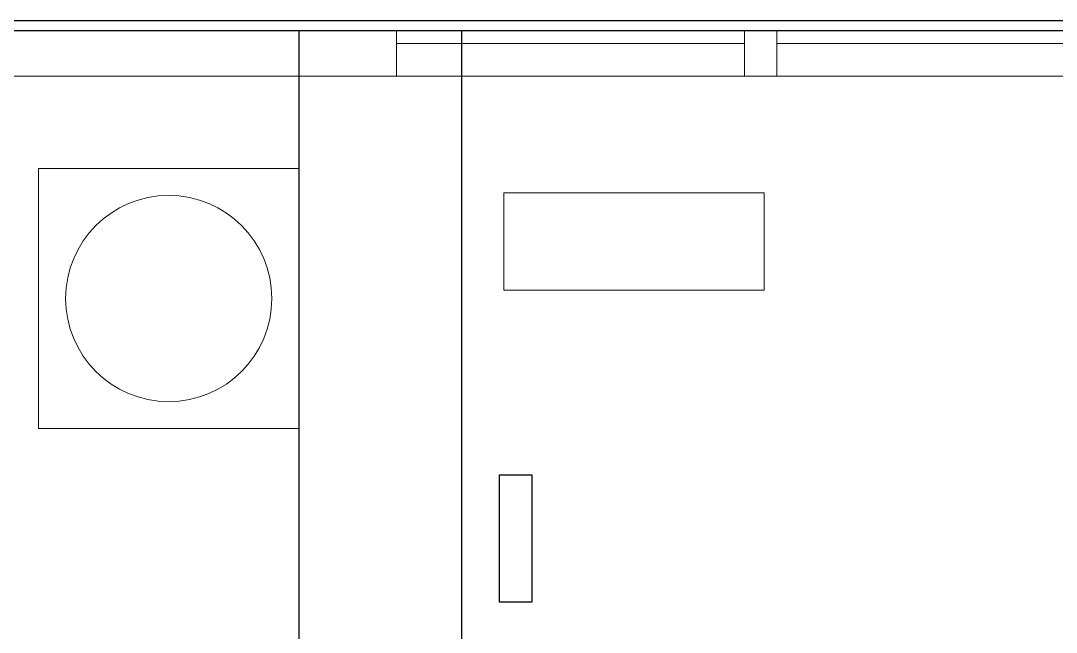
# Model space of a CAD drawing. Header units: millimetres. Extents: x -343543 to 400519, y -115663 to 104219.
# Drawn here: x -164121 to -162529, y 13665 to 14605 of the extents above; entities that cross this region are included whole.
import ezdxf

# ---------------------------------------------------------------- set-up
doc = ezdxf.new("R2010")
doc.units = ezdxf.units.MM
doc.layers.get('0').update_dxf_attribs({"color": 231, "lineweight": 0})
for name, color, linetype, lineweight in [('A-PATT', 252, 'Continuous', 9), ('A-SYMBOLS', 10, 'Continuous', 13), ('XREF MAT BANG TUONG XAY$0$01.Xref _MB T1$0$A-WALL-INT', 8, 'Continuous', 9), ('XREF MAT BANG TUONG XAY$0$A-FINE', 8, 'Continuous', 25)]:
    doc.layers.add(name, color=color, linetype=linetype, lineweight=lineweight)
doc.layers.add('XREF MAT BANG TUONG XAY$0$A-FNSH', color=8, linetype='Continuous')
doc.layers.add('XREF MAT BANG TUONG XAY$0$A-FURN', color=8, linetype='Continuous')

# ---------------------------------------------------------------- blocks, each defined once
blk = doc.blocks.new('XREF MAT BANG NOI THAT')
at = {"color": 8}
for points in [[(17640, 14378), (17240, 14378), (17240, 13978), (17640, 13978)], [(17955.2, 14340.6), (18355.2, 14340.6), (18355.2, 14190.6), (17955.2, 14190.6)]]:
    blk.add_lwpolyline(points, close=True, dxfattribs=at)
blk.add_circle((17440, 14178), 158.5, dxfattribs=at)
blk = doc.blocks.new('01.Xref _MB T1')
at = {"layer": 'XREF MAT BANG TUONG XAY$0$01.Xref _MB T1$0$A-WALL-INT', "color": 8}
for points in [[(17790, 14520), (16719.99965, 14520), (16719.99965, 14590), (17790, 14590)], [(18325, 14590), (18375, 14590), (18375, 14520), (18325, 14520)], [(18325, 14570), (17790, 14570), (17790, 14520), (18325, 14520)], [(19425, 14570), (18375, 14570), (18375, 14520), (19425, 14520)]]:
    blk.add_lwpolyline(points, close=True, dxfattribs=at)
at = {"layer": 'XREF MAT BANG TUONG XAY$0$A-FINE', "color": 8}
blk.add_lwpolyline([(16190, 9604.99999), (23810.00141, 9604.99999), (23810.00141, 14605), (16190, 14605)], close=True, dxfattribs=at)
at = {"layer": 'XREF MAT BANG TUONG XAY$0$A-FNSH', "color": 8, "elevation": 0}
blk.add_lwpolyline([(19999.99607, 14715), (15914.99991, 14714.99991), (15914.99991, 14589.99991), (16079.99997, 14589.99991), (16080.00846, 12469.99987), (16204.99154, 12470.00001), (16204.98304, 14284.99953), (16319.99027, 14284.99599), (16319.99965, 14590), (19999.99612, 14590)], dxfattribs=at)
at = {"layer": 'XREF MAT BANG TUONG XAY$0$A-FURN', "color": 8}
for p, q in [((17640, 14590), (17640, 9619.99999)), ((17890, 14590), (17890, 9619.99999))]:
    blk.add_line(p, q, dxfattribs=at)
blk.add_lwpolyline([(17948.42844, 13906.77361), (17998.42844, 13906.77361), (17998.42844, 13711.34818), (17948.42844, 13711.34818)], close=True, dxfattribs=at)
at = {"layer": 'A-PATT', "color": 8}
blk.add_blockref('XREF MAT BANG NOI THAT', (0, 0), dxfattribs=at)

msp = doc.modelspace()

# ---------------------------------------------------------------- block references
at = {"layer": 'A-SYMBOLS'}
msp.add_blockref('01.Xref _MB T1', (-181333.1, 0), dxfattribs=at)

doc.saveas('drawing.dxf')
